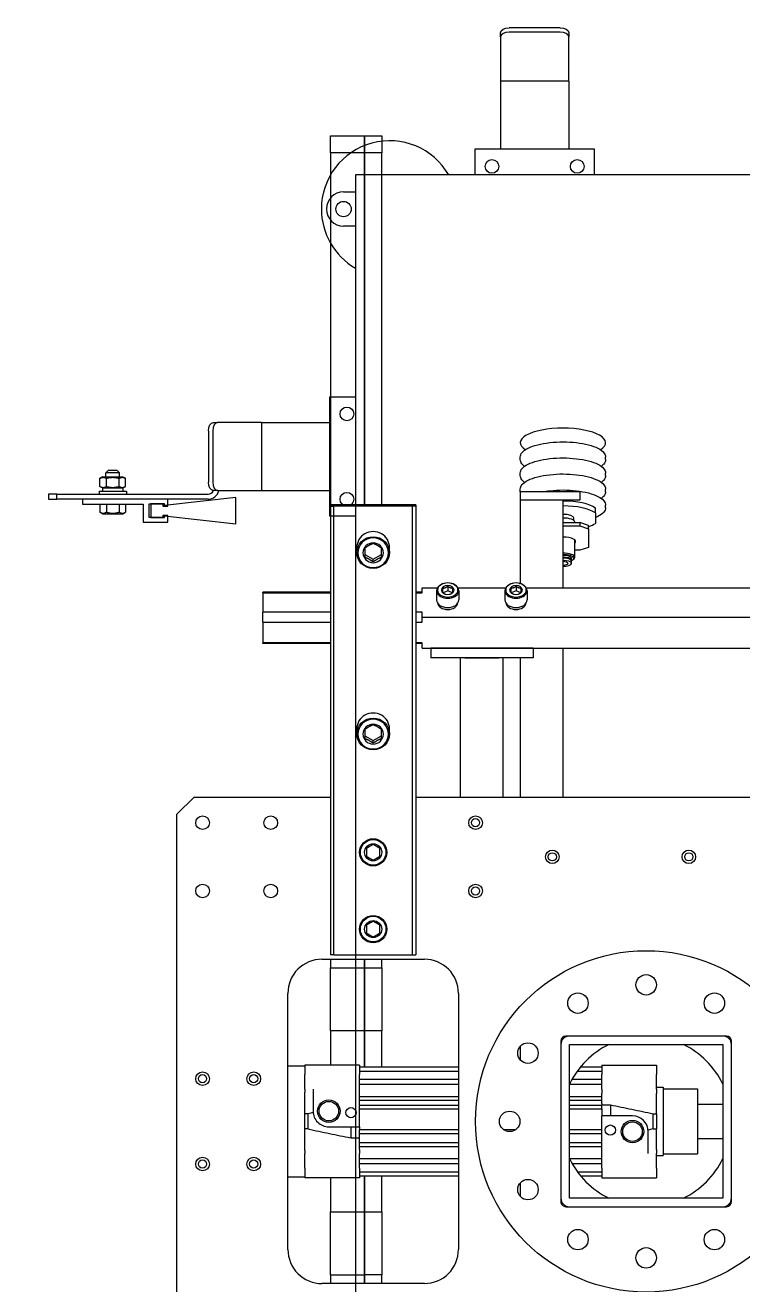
# Model space of a CAD drawing. Header units: millimetres. Extents: x -383313 to -161684, y -117025 to 99224.
# Drawn here: x -327621 to -327200, y 33300 to 34038 of the extents above; entities that cross this region are included whole.
import ezdxf

# ---------------------------------------------------------------- set-up
doc = ezdxf.new("R2010")
doc.units = ezdxf.units.MM
doc.header["$MEASUREMENT"] = 0
for name, color, linetype in [('PV-5D2C5', 7, 'Continuous'), ('PV-6C3', 7, 'Continuous'), ('Робот', 30, 'Continuous')]:
    doc.layers.add(name, color=color, linetype=linetype)

# ---------------------------------------------------------------- blocks, each defined once
blk = doc.blocks.new('A$C26c17928')
at = {"layer": 'PV-5D2C5'}
for p, q in [((-277.33, -141.29), (-277.33, 106.5)), ((-190, -145), (-190, 106.5)), ((-295.45, -141.29), (-295.45, 98)), ((-312.67, -80.29), (-312.67, 54.5)), ((-50, 37), (-50, -57)), ((47, 40), (-47, 40)), ((45, 40), (-45, 40)), ((50, -57), (50, 37)), ((-50, 35), (-50, -55)), ((-45, -55), (-45, 35)), ((-45, 35), (45, 35)), ((-10, 20), (-10, 35)), ((10, 20), (10, 35)), ((45, 35), (45, -55)), ((50, -55), (50, 35)), ((-19, 20), (19, 20)), ((-19, 0), (-19, 20)), ((19, 0), (19, 20)), ((-20, 0), (20, 0)), ((-20, -4), (-20, 0)), ((20, -4), (20, 0)), ((-33, -4), (-32.42, -4)), ((-33, -36), (-33, -4)), ((-32.42, -4), (-29.33, -4)), ((-29.33, -4), (-27.4, -4)), ((-18.89, -4), (-27.4, -4)), ((-18.89, -4), (-16.42, -4)), ((-4.45, -4), (-16.42, -4)), ((-4.45, -4), (4.45, -4)), ((-4.45, -5.93), (-4.45, -4)), ((4.45, -5.93), (-4.45, -5.93)), ((16.42, -4), (4.45, -4)), ((4.45, -5.93), (4.45, -4)), ((16.42, -4), (18.89, -4)), ((27.4, -4), (18.89, -4)), ((27.4, -4), (29.33, -4)), ((29.33, -4), (32.42, -4)), ((32.42, -4), (33, -4)), ((33, -36), (33, -4)), ((18.89, -8.79), (6, -8.79)), ((-3.21, -18), (-3.21, -36)), ((-387.74, -33.79), (-389.25, -33.79)), ((-378.35, -33.79), (-379.85, -33.79)), ((-368.95, -33.79), (-370.45, -33.79)), ((-359.55, -33.79), (-361.06, -33.79)), ((-33, -36), (-32.42, -36)), ((-32.42, -36), (-29.33, -36)), ((-32, -48.42), (-32, -36)), ((-29.5, -50.37), (-29.5, -36)), ((-29.33, -36), (-27.4, -36)), ((-18.89, -36), (-27.4, -36)), ((-24.75, -53.44), (-24.75, -36)), ((-21.75, -55), (-21.75, -36)), ((-18.89, -36), (-16.42, -36)), ((-14.62, -36), (-16.42, -36)), ((-12.5, -36), (-14.62, -36)), ((-14.62, -55), (-14.62, -36)), ((-10.48, -36), (-12.5, -36)), ((-12.5, -55), (-12.5, -36)), ((-10.48, -36), (-9.5, -36)), ((-9.66, -36), (-9.66, -31)), ((-9.66, -31), (-3.21, -31)), ((-7.38, -36), (-9.5, -36)), ((-9.5, -55), (-9.5, -36)), ((-7.38, -36), (-3.21, -36)), ((-7.38, -55), (-7.38, -36)), ((27.4, -36), (-3.21, -36)), ((4.7, -55), (4.7, -36)), ((7.05, -55), (7.05, -36)), ((12.35, -55), (12.35, -36)), ((14.7, -55), (14.7, -36)), ((21.75, -55), (21.75, -36)), ((24.75, -53.44), (24.75, -36)), ((27.4, -36), (29.33, -36)), ((29.33, -36), (32.42, -36)), ((29.5, -50.37), (29.5, -36)), ((32, -48.42), (32, -36)), ((32.42, -36), (33, -36)), ((-377.08, -41.99), (-377.07, -41.98)), ((-356.51, -39.79), (-359.32, -39.79)), ((-356.51, -39.79), (-350.39, -39.79)), ((-349.13, -43.79), (-350.84, -48.79)), ((-347.25, -43.79), (-349.13, -43.79)), ((-348.97, -48.79), (-347.25, -43.79)), ((-347.25, -43.79), (-336.34, -43.79)), ((-336.34, -43.79), (-334.63, -48.79)), ((-368.9, -48.79), (-368.9, -83.79)), ((-368.9, -48.79), (-363.9, -48.79)), ((-363.9, -48.79), (-363.9, -83.79)), ((-350.84, -48.79), (-348.97, -48.79)), ((-350.84, -58.79), (-350.84, -48.79)), ((-348.97, -58.79), (-348.97, -48.79)), ((-334.63, -48.79), (-334.63, -51.79)), ((-363.9, -58.79), (-312.67, -58.79)), ((-352.06, -52.34), (-353.45, -52.34)), ((-350.84, -51.79), (-351.13, -51.79)), ((-330.53, -51.79), (-340.68, -51.79)), ((-328.92, -53.84), (-329.95, -53.84)), ((-329.16, -52.84), (-329.66, -52.27)), ((-326.95, -53.84), (-328.36, -53.84)), ((-277.33, -58.79), (-190, -58.79)), ((45, -55), (-45, -55)), ((-47, -60), (47, -60)), ((-45, -60), (45, -60)), ((-377.08, -75.6), (-377.07, -75.61)), ((-310.94, -79.79), (-305.51, -79.79)), ((-277.33, -76.29), (-271.53, -76.29)), ((-277.33, -76.29), (-277.33, -136.29)), ((-271.53, -76.29), (-271.53, -136.29)), ((-387.74, -83.79), (-389.25, -83.79)), ((-378.35, -83.79), (-379.85, -83.79)), ((-368.95, -83.79), (-370.45, -83.79)), ((-368.9, -83.79), (-363.9, -83.79)), ((-363.9, -83.79), (-315.08, -83.79)), ((-315.24, -84.43), (-315.2, -84.27)), ((-315.24, -88.15), (-315.2, -88.31)), ((-313.49, -86.29), (-310.8, -86.29)), ((-309.7, -83.55), (-310.8, -86.29)), ((-310.8, -86.29), (-309.7, -89.03)), ((-271.53, -83.79), (-190, -83.79)), ((-43.96, -83.79), (-36.04, -83.79)), ((4.7, -93.73), (4.7, -86.27)), ((36.04, -83.79), (43.96, -83.79)), ((-312.67, -120.29), (-312.67, -92.29)), ((-310.94, -92.79), (-305.51, -92.79)), ((-190, -93.79), (-271.53, -93.79)), ((-271.53, -116.29), (-271.53, -96.29)), ((-315.24, -124.43), (-315.2, -124.27)), ((-310.94, -119.79), (-305.51, -119.79)), ((-309.7, -123.55), (-310.8, -126.29)), ((-190, -118.79), (-271.53, -118.79)), ((-75, -120), (75, -120)), ((-32, -178), (-32, -120)), ((-29.5, -178), (-29.5, -120)), ((-24.75, -178), (-24.75, -120)), ((-21.75, -178), (-21.75, -120)), ((-14.62, -178), (-14.62, -120)), ((-12.5, -178), (-12.5, -120)), ((-9.5, -178), (-9.5, -120)), ((-7.38, -178), (-7.38, -120)), ((4.7, -178), (4.7, -120)), ((7.05, -178), (7.05, -120)), ((12.35, -178), (12.35, -120)), ((14.7, -178), (14.7, -120)), ((21.75, -178), (21.75, -120)), ((24.75, -178), (24.75, -120)), ((29.5, -178), (29.5, -120)), ((32, -178), (32, -120)), ((-315.24, -128.15), (-315.2, -128.31)), ((-313.49, -126.29), (-310.8, -126.29)), ((-312.67, -141.29), (-312.67, -132.29)), ((-310.94, -132.79), (-305.51, -132.79)), ((-310.8, -126.29), (-309.7, -129.03)), ((-277.33, -136.29), (-271.53, -136.29)), ((-95, -200), (-95, -140)), ((95, -140), (95, -200)), ((-361.17, -145), (-360.39, -145)), ((-361.17, -145), (-361.17, -195)), ((-360.39, -145), (-357.62, -145)), ((-360.39, -145), (-360.39, -147)), ((-360.39, -145), (-360.39, -195)), ((-357.62, -147), (-360.39, -147)), ((-357.62, -145), (-346.11, -145)), ((-346.11, -147), (-357.62, -147)), ((-346.11, -145), (-105.8, -145)), ((-105.8, -147), (-346.11, -147)), ((-309.77, -141.29), (-312.67, -141.29)), ((-310, -141.29), (-310, -145)), ((-309.77, -145), (-309.77, -141.29)), ((-298.35, -141.29), (-298.35, -145)), ((-295.45, -141.29), (-298.35, -141.29)), ((-292.4, -141.29), (-295.45, -141.29)), ((-292.4, -145), (-292.4, -141.29)), ((-277.33, -141.29), (-280.38, -141.29)), ((-280.38, -141.29), (-280.38, -145)), ((-280, -141.29), (-280, -145)), ((-105.8, -145), (-97.64, -145)), ((-97.64, -147), (-105.8, -147)), ((-97.64, -147), (-97.64, -145)), ((-97.64, -193), (-97.64, -147)), ((-361.26, -151.18), (-361.26, -182.82)), ((-333.3, -160.4), (-336.25, -160.4)), ((-227.04, -160.4), (-229.99, -160.4)), ((-577.5, -165), (-567.5, -165)), ((-577.5, -175), (-577.5, -165)), ((-361.26, -165), (-567.5, -165)), ((-567.5, -165), (-567.5, -175)), ((-329.49, -170), (-332.17, -165.2)), ((-223.24, -170), (-225.92, -165.2)), ((-90, -165), (-95, -165)), ((-90, -165), (-53, -165)), ((-90, -175), (-90, -165)), ((-32, -165), (-53, -165)), ((-53, -165), (-53, -175)), ((53, -165), (32, -165)), ((53, -165), (90, -165)), ((53, -175), (53, -165)), ((95, -165), (90, -165)), ((90, -165), (90, -175)), ((-577.5, -175), (-567.5, -175)), ((-577.5, -195), (-577.5, -175)), ((-567.5, -175), (-577.5, -175)), ((-361.26, -175), (-567.5, -175)), ((-567.5, -175), (-567.5, -195)), ((-567.5, -175), (-361.26, -175)), ((-332.17, -174.8), (-329.49, -170)), ((-327.9, -170), (-329.49, -170)), ((-225.92, -174.8), (-223.24, -170)), ((-221.65, -170), (-223.24, -170)), ((-90, -175), (-95, -175)), ((-95, -175), (-90, -175)), ((-90, -175), (-53, -175)), ((-90, -195), (-90, -175)), ((-53, -175), (-90, -175)), ((-32, -175), (-53, -175)), ((-53, -175), (-53, -195)), ((-53, -175), (-32, -175)), ((53, -175), (32, -175)), ((32, -175), (53, -175)), ((53, -175), (90, -175)), ((53, -195), (53, -175)), ((90, -175), (53, -175)), ((95, -175), (90, -175)), ((90, -195), (90, -175)), ((90, -175), (95, -175)), ((-333.3, -179.6), (-336.25, -179.6)), ((-227.04, -179.6), (-229.99, -179.6)), ((-33, -178), (-33, -210)), ((-33, -178), (-32.42, -178)), ((-32.42, -178), (-29.33, -178)), ((-29.33, -178), (-27.4, -178)), ((3.21, -178), (-27.4, -178)), ((3.21, -196), (3.21, -178)), ((3.21, -178), (4.7, -178)), ((3.21, -183), (9.66, -183)), ((7.05, -178), (4.7, -178)), ((10.94, -178), (7.05, -178)), ((9.66, -183), (9.66, -178)), ((12.35, -178), (10.94, -178)), ((14.7, -178), (12.35, -178)), ((16.42, -178), (14.7, -178)), ((16.42, -178), (18.89, -178)), ((27.4, -178), (18.89, -178)), ((27.4, -178), (29.33, -178)), ((29.33, -178), (32.42, -178)), ((32.42, -178), (33, -178)), ((33, -178), (33, -210)), ((-567.5, -195), (-577.5, -195)), ((-567.5, -195), (-361.17, -195)), ((-361.17, -195), (-360.39, -195)), ((-357.62, -193), (-360.39, -193)), ((-360.39, -195), (-360.39, -193)), ((-360.39, -195), (-357.62, -195)), ((-346.11, -193), (-357.62, -193)), ((-357.62, -195), (-346.11, -195)), ((-105.8, -193), (-346.11, -193)), ((-346.11, -195), (-105.8, -195)), ((-310, -195), (-310, -234.62)), ((-309.77, -234.62), (-309.77, -195)), ((-298.35, -195), (-298.35, -234.62)), ((-292.4, -234.62), (-292.4, -195)), ((-280.38, -195), (-280.38, -234.62)), ((-280, -195), (-280, -234.62)), ((-190, -275), (-190, -195)), ((-97.64, -193), (-105.8, -193)), ((-105.8, -195), (-97.64, -195)), ((-97.64, -193), (-97.64, -195)), ((-95, -195), (-90, -195)), ((-53, -195), (-90, -195)), ((-53, -195), (-33, -195)), ((33, -195), (53, -195)), ((90, -195), (53, -195)), ((90, -195), (95, -195)), ((-18.89, -205.21), (-6, -205.21)), ((-33, -210), (-32.42, -210)), ((-32.5, -220), (-32.5, -210)), ((-32.42, -210), (-29.33, -210)), ((-29.33, -210), (-27.4, -210)), ((-18.89, -210), (-27.4, -210)), ((-18.89, -210), (-17.09, -210)), ((17.09, -210), (-17.09, -210)), ((-4.45, -208.07), (-4.45, -210)), ((4.45, -208.07), (-4.45, -208.07)), ((4.45, -208.07), (4.45, -210)), ((17.09, -210), (18.89, -210)), ((27.4, -210), (18.89, -210)), ((27.4, -210), (29.33, -210)), ((29.33, -210), (32.42, -210)), ((32.42, -210), (33, -210)), ((32.5, -220), (32.5, -210)), ((75, -220), (-75, -220)), ((-309.77, -234.62), (-310, -234.62)), ((-309.77, -234.62), (-298.35, -234.62)), ((-292.4, -234.62), (-298.35, -234.62)), ((-292.4, -234.62), (-280.38, -234.62)), ((-280, -234.62), (-280.38, -234.62)), ((-180, -285), (-190, -275)), ((180, -285), (-180, -285))]:
    blk.add_line(p, q, dxfattribs=at)
for centre, radius in [((0, -10), 100), ((-69.28, 30), 6), ((69.28, 30), 6), ((-155, 15), 4), ((-155, 15), 2.4), ((-80, -10), 6), ((80, -10), 6), ((6, -18), 6.58), ((6, -18), 5.72), ((5.1, -31), 3), ((-69.28, -50), 6), ((69.28, -50), 6), ((-155, -65), 4), ((-155, -65), 2.4), ((-40, -79.28), 6), ((40, -79.28), 6), ((0, -90), 6), ((-175, -110), 4), ((-175, -110), 2.4), ((-135, -110), 4), ((-135, -110), 2.4), ((-157.64, -170), 8), ((-112.64, -170), 8), ((-157.64, -170), 7.5), ((-157.64, -170), 5), ((-112.64, -170), 7.5), ((-112.64, -170), 5), ((-5.1, -183), 3), ((-6, -196), 6.58), ((-6, -196), 5.72), ((-175, -230), 4), ((-135, -230), 4), ((-25, -240), 4), ((25, -240), 4), ((-25, -240), 2.4), ((25, -240), 2.4), ((-175, -270), 4), ((-135, -270), 4), ((-25, -270), 4), ((-25, -270), 2.4), ((25, -270), 4), ((25, -270), 2.4)]:
    blk.add_circle(centre, radius, dxfattribs=at)
for centre, radius, start, end in [((-47, 37), 3, 90, 180), ((-45, 35), 5, 90, 180), ((45, 35), 5, 0, 90), ((47, 37), 3, 0, 90), ((0, -10), 50, 115.84193, 154.15807), ((0, -10), 50, 25.84193, 64.15807), ((6, -18), 9.21, 90, 180), ((0, -10), 50, 205.84193, 244.15807), ((0, -10), 50, 295.84193, 334.15807), ((-45, -55), 5, 180, 270), ((-47, -57), 3, 180, 270), ((45, -55), 5, 270, 0), ((47, -57), 3, 270, 0), ((-75, -140), 20, 90, 180), ((75, -140), 20, 0, 90), ((-6, -196), 9.21, 270, 0), ((-75, -200), 20, 180, 270), ((75, -200), 20, 270, 0)]:
    blk.add_arc(centre, radius, start, end, dxfattribs=at)
for centre, major_axis, ratio, start_param, end_param in [((-397.61, -58.79), (0, 25), 0.34202, -0.495637, 1.570796), ((-356.27, -58.79), (0, -21), 0.34202, -2.701617, -1.570796), ((-353.45, -58.79), (0, -21), 0.34202, -2.701617, -1.570796), ((-353.45, -58.79), (0, 21), 0.34202, -0.775193, -0.439976), ((-339.76, -58.79), (0, 7.5), 0.34202, -0.367208, 1.570796), ((-397.61, -58.79), (0, -25), 0.34202, -1.570796, 0.495637), ((-353.45, -58.79), (0, 6.45), 0.34202, 0, 1.570796), ((-351.13, -58.79), (0, 7), 0.34202, 0, 1.570796), ((-330.53, -58.79), (0, 7), 0.34202, 0, 1.570796), ((-329.95, -58.79), (0, 6.39), 0.34202, 0, 1.570796), ((-329.95, -58.79), (0, 4.95), 0.34202, 0, 1.570796), ((-328.92, -58.79), (0, 4.95), 0.34202, 0, 1.570796), ((-330.53, -58.79), (0, 7), 0.34202, -0.372527, 0), ((-328.36, -58.79), (0, 4.95), 0.34202, 0, 1.570796), ((-329.95, -58.79), (0, 6.39), 0.34202, -0.692725, 0), ((-328.92, -58.79), (0, 4.95), 0.34202, -0.167293, 0), ((-326.95, -58.79), (0, 4.95), 0.34202, 0, 1.570796), ((-326.95, -58.79), (0, 3), 0.34202, 0, 1.570796), ((-326.95, -58.79), (0, 4.95), 0.34202, -1.570796, 0), ((-326.95, -58.79), (0, 3), 0.34202, -1.570796, 0), ((-310.94, -86.29), (0, 6.5), 0.688988, -1.570796, 1.25525), ((-305.51, -86.29), (0, 6.5), 0.688988, -1.570796, 0), ((-304.06, -86.29), (0, -6), 0.688988, 0.072299, 3.069293), ((-310.94, -86.29), (0, -6.5), 0.688988, -1.25525, 1.570796), ((-305.51, -86.29), (0, -6.5), 0.688988, 0, 1.570796), ((-310.94, -126.29), (0, 6.5), 0.688988, -1.570796, 1.25525), ((-305.51, -126.29), (0, 6.5), 0.688988, -1.570796, 0), ((-304.06, -126.29), (0, -6), 0.688988, 0.072299, 3.069293), ((-310.94, -126.29), (0, -6.5), 0.688988, -1.25525, 1.570796), ((-305.51, -126.29), (0, -6.5), 0.688988, 0, 1.570796), ((-336.25, -170), (0, 9.6), 0.965926, 0, 3.141593), ((-333.3, -170), (0, -9.6), 0.965926, -4.712389, 1.570796), ((-229.99, -170), (0, 9.6), 0.965926, 0, 3.141593), ((-227.04, -170), (0, -9.6), 0.965926, -4.712389, 1.570796)]:
    blk.add_ellipse(centre, major_axis=major_axis, ratio=ratio, start_param=start_param, end_param=end_param, dxfattribs=at)
at = {"layer": 'PV-5D2C5', "extrusion": (0, 0, -1)}
for centre, major_axis, ratio, start_param, end_param in [((-311.31, -86.29), (0, 6), 0.688988, -4.712389, 1.570796), ((-311.31, -86.29), (0, 3.75), 0.688988, -1.570796, 4.712389), ((-311.31, -126.29), (0, 6), 0.688988, -4.712389, 1.570796), ((-311.31, -126.29), (0, 3.75), 0.688988, -1.570796, 4.712389), ((-333.14, -170), (0, 9), 0.965926, -4.712389, 1.570796), ((-226.89, -170), (0, 9), 0.965926, -4.712389, 1.570796), ((-333.14, -170), (0, -6), 0.965926, -1.570796, 4.712389), ((-226.89, -170), (0, -6), 0.965926, -1.570796, 4.712389)]:
    blk.add_ellipse(centre, major_axis=major_axis, ratio=ratio, start_param=start_param, end_param=end_param, dxfattribs=at)
at = {"layer": 'PV-5D2C5'}
for points, knots in [([(-9.66, -31), (-8.82, -26.81), (-7.97, -22.62), (-6.24, -14.27), (-5.36, -10.09), (-4.45, -5.93)], [0.00000021, 0.00000021, 0.00000021, 0.00000021, 0.01306475, 0.01306475, 0.02612928, 0.02612928, 0.02612928, 0.02612928]), ([(-389.25, -83.79), (-390.16, -83.79), (-391.06, -83.41), (-392.81, -81.95), (-393.67, -80.76), (-395.21, -77.67), (-395.89, -75.76), (-396.99, -71.44), (-397.42, -69.04), (-397.99, -63.98), (-398.13, -61.33), (-398.12, -56.03), (-397.97, -53.39), (-397.39, -48.36), (-396.96, -45.98), (-395.85, -41.72), (-395.18, -39.85), (-393.63, -36.76), (-392.76, -35.56), (-391, -34.15), (-390.13, -33.79), (-389.25, -33.79)], [1.570796, 1.570796, 1.570796, 1.570796, 1.849241, 1.849241, 2.17119, 2.17119, 2.499628, 2.499628, 2.823729, 2.823729, 3.14612, 3.14612, 3.46809, 3.46809, 3.790506, 3.790506, 4.114666, 4.114666, 4.443149, 4.443149, 4.712389, 4.712389, 4.712389, 4.712389]), ([(-379.85, -83.79), (-380.76, -83.79), (-381.66, -83.41), (-383.42, -81.95), (-384.27, -80.76), (-385.81, -77.67), (-386.49, -75.76), (-387.6, -71.44), (-388.02, -69.04), (-388.59, -63.98), (-388.74, -61.33), (-388.73, -56.03), (-388.58, -53.39), (-387.99, -48.36), (-387.56, -45.98), (-386.46, -41.72), (-385.78, -39.85), (-384.23, -36.76), (-383.36, -35.56), (-381.6, -34.15), (-380.73, -33.79), (-379.85, -33.79)], [1.570796, 1.570796, 1.570796, 1.570796, 1.849241, 1.849241, 2.17119, 2.17119, 2.499628, 2.499628, 2.823729, 2.823729, 3.14612, 3.14612, 3.46809, 3.46809, 3.790506, 3.790506, 4.114666, 4.114666, 4.443149, 4.443149, 4.712389, 4.712389, 4.712389, 4.712389]), ([(-387.74, -33.79), (-386.83, -33.79), (-385.94, -34.17), (-384.66, -35.24), (-384.22, -35.72), (-383.8, -36.29)], [4.712389, 4.712389, 4.712389, 4.712389, 4.9908341, 4.9908341, 5.1489982, 5.1489982, 5.1489982, 5.1489982]), ([(-370.45, -83.79), (-371.37, -83.79), (-372.26, -83.41), (-374.02, -81.95), (-374.87, -80.76), (-376.41, -77.67), (-377.09, -75.76), (-378.2, -71.44), (-378.63, -69.04), (-379.19, -63.98), (-379.34, -61.33), (-379.33, -56.03), (-379.18, -53.39), (-378.6, -48.36), (-378.17, -45.98), (-377.06, -41.72), (-376.39, -39.85), (-374.84, -36.76), (-373.96, -35.56), (-372.21, -34.15), (-371.34, -33.79), (-370.45, -33.79)], [1.570796, 1.570796, 1.570796, 1.570796, 1.849241, 1.849241, 2.17119, 2.17119, 2.499628, 2.499628, 2.823729, 2.823729, 3.14612, 3.14612, 3.46809, 3.46809, 3.790506, 3.790506, 4.114666, 4.114666, 4.443149, 4.443149, 4.712389, 4.712389, 4.712389, 4.712389]), ([(-378.35, -33.79), (-377.43, -33.79), (-376.54, -34.17), (-375.26, -35.24), (-374.82, -35.72), (-374.4, -36.29)], [4.712389, 4.712389, 4.712389, 4.712389, 4.9908341, 4.9908341, 5.1489982, 5.1489982, 5.1489982, 5.1489982]), ([(-368.9, -70.66), (-369.15, -69.33), (-369.35, -67.94), (-369.8, -63.98), (-369.94, -61.33), (-369.93, -56.03), (-369.78, -53.39), (-369.2, -48.36), (-368.77, -45.98), (-367.66, -41.72), (-366.99, -39.85), (-365.44, -36.76), (-364.57, -35.56), (-362.81, -34.15), (-361.94, -33.79), (-361.06, -33.79)], [2.640127, 2.640127, 2.640127, 2.640127, 2.823729, 2.823729, 3.14612, 3.14612, 3.46809, 3.46809, 3.790506, 3.790506, 4.114666, 4.114666, 4.443149, 4.443149, 4.712389, 4.712389, 4.712389, 4.712389]), ([(-368.95, -33.79), (-368.04, -33.79), (-367.14, -34.17), (-365.86, -35.24), (-365.42, -35.72), (-365, -36.29)], [4.712389, 4.712389, 4.712389, 4.712389, 4.9908341, 4.9908341, 5.1489982, 5.1489982, 5.1489982, 5.1489982]), ([(-359.55, -33.79), (-358.64, -33.79), (-357.74, -34.17), (-355.99, -35.64), (-355.14, -36.83), (-354.15, -38.8), (-353.93, -39.28), (-353.72, -39.79)], [4.712389, 4.712389, 4.712389, 4.712389, 4.9908341, 4.9908341, 5.3127826, 5.3127826, 5.4078304, 5.4078304, 5.4078304, 5.4078304]), ([(-383.8, -81.29), (-384.24, -81.9), (-384.71, -82.4), (-385.99, -83.44), (-386.86, -83.79), (-387.74, -83.79)], [7.4173724, 7.4173724, 7.4173724, 7.4173724, 7.5847421, 7.5847421, 7.8539816, 7.8539816, 7.8539816, 7.8539816]), ([(-374.4, -81.29), (-374.85, -81.9), (-375.31, -82.4), (-376.6, -83.44), (-377.46, -83.79), (-378.35, -83.79)], [7.4173724, 7.4173724, 7.4173724, 7.4173724, 7.5847421, 7.5847421, 7.8539816, 7.8539816, 7.8539816, 7.8539816]), ([(-361.17, -150.29), (-361.22, -150.55), (-361.25, -150.82), (-361.26, -151.39), (-361.24, -151.7), (-361.19, -152)], [0.00306113, 0.00306113, 0.00306113, 0.00306113, 0.004036551, 0.004036551, 0.005106091, 0.005106091, 0.005106091, 0.005106091]), ([(-361.19, -182), (-361.24, -182.3), (-361.26, -182.61), (-361.25, -183.18), (-361.22, -183.45), (-361.17, -183.71)], [0.00306113, 0.00306113, 0.00306113, 0.00306113, 0.004130671, 0.004130671, 0.005106091, 0.005106091, 0.005106091, 0.005106091]), ([(4.45, -208.07), (5.36, -203.91), (6.24, -199.73), (7.97, -191.38), (8.82, -187.19), (9.66, -183)], [0.00000096, 0.00000096, 0.00000096, 0.00000096, 0.0130655, 0.0130655, 0.02613004, 0.02613004, 0.02613004, 0.02613004])]:
    blk.add_open_spline(points, degree=3, knots=knots, dxfattribs=at)
for points in [[(4.45, -5.93), (4.66, -6.9), (4.87, -7.87), (5.08, -8.84)], [(-368.9, -83.79), (-368.91, -83.79), (-368.93, -83.79), (-368.95, -83.79)], [(-5.08, -205.16), (-4.87, -206.13), (-4.66, -207.1), (-4.45, -208.07)]]:
    blk.add_open_spline(points, degree=3, dxfattribs=at)
for points, weights in [([(-312.29, -83.29), (-312.26, -84.79), (-313.49, -86.29)], [1.04422863406, 1.20577136594, 1.04422863406]), ([(-313.49, -86.29), (-312.26, -87.79), (-312.29, -89.29)], [1.04422863406, 1.20577136594, 1.04422863406]), ([(-309.91, -83.29), (-310.47, -83.29), (-312.29, -83.29)], [1.04422863406, 1.20577136594, 1.04422863406]), ([(-308.83, -85.24), (-309.06, -84.33), (-309.91, -83.29)], [1.11661653884, 1.15102198319, 1.04422863406]), ([(-309.91, -89.29), (-309.06, -88.25), (-308.83, -87.34)], [1.04422863406, 1.1510219832, 1.11661653884]), ([(-312.29, -89.29), (-310.47, -89.29), (-309.91, -89.29)], [1.04422863406, 1.20577136594, 1.04422863406]), ([(-312.29, -123.29), (-312.26, -124.79), (-313.49, -126.29)], [1.04422863406, 1.20577136594, 1.04422863406]), ([(-309.91, -123.29), (-310.47, -123.29), (-312.29, -123.29)], [1.04422863406, 1.20577136594, 1.04422863406]), ([(-308.83, -125.24), (-309.06, -124.33), (-309.91, -123.29)], [1.11661653884, 1.15102198319, 1.04422863406]), ([(-313.49, -126.29), (-312.26, -127.79), (-312.29, -129.29)], [1.04422863406, 1.20577136594, 1.04422863406]), ([(-312.29, -129.29), (-310.47, -129.29), (-309.91, -129.29)], [1.04422863406, 1.20577136594, 1.04422863406]), ([(-309.91, -129.29), (-309.06, -128.25), (-308.83, -127.34)], [1.04422863406, 1.1510219832, 1.11661653884]), ([(-335.94, -165.2), (-337.63, -167.6), (-338.61, -170)], [1.04422863406, 1.20577136594, 1.04422863406]), ([(-330.58, -165.2), (-333.62, -165.2), (-335.94, -165.2)], [1.04422863406, 1.20577136594, 1.04422863406]), ([(-327.9, -170), (-329.6, -167.6), (-330.58, -165.2)], [1.04422863406, 1.20577136594, 1.04422863406]), ([(-229.68, -165.2), (-231.38, -167.6), (-232.36, -170)], [1.04422863406, 1.20577136594, 1.04422863406]), ([(-224.33, -165.2), (-227.37, -165.2), (-229.68, -165.2)], [1.04422863406, 1.20577136594, 1.04422863406]), ([(-221.65, -170), (-223.35, -167.6), (-224.33, -165.2)], [1.04422863406, 1.20577136594, 1.04422863406]), ([(-159.95, -166), (-161.11, -168), (-162.26, -170)], [1.04422863406, 1.20577136594, 1.04422863406]), ([(-155.34, -166), (-157.64, -166), (-159.95, -166)], [1.04422863406, 1.20577136594, 1.04422863406]), ([(-153.03, -170), (-154.18, -168), (-155.34, -166)], [1.04422863406, 1.20577136594, 1.04422863406]), ([(-114.95, -166), (-116.11, -168), (-117.26, -170)], [1.04422863406, 1.20577136594, 1.04422863406]), ([(-110.34, -166), (-112.64, -166), (-114.95, -166)], [1.04422863406, 1.20577136594, 1.04422863406]), ([(-108.03, -170), (-109.18, -168), (-110.34, -166)], [1.04422863406, 1.20577136594, 1.04422863406]), ([(-338.61, -170), (-337.63, -172.4), (-335.94, -174.8)], [1.04422863406, 1.20577136594, 1.04422863406]), ([(-335.94, -174.8), (-333.62, -174.8), (-330.58, -174.8)], [1.04422863406, 1.20577136594, 1.04422863406]), ([(-330.58, -174.8), (-329.6, -172.4), (-327.9, -170)], [1.04422863406, 1.20577136594, 1.04422863406]), ([(-232.36, -170), (-231.38, -172.4), (-229.68, -174.8)], [1.04422863406, 1.20577136594, 1.04422863406]), ([(-229.68, -174.8), (-227.37, -174.8), (-224.33, -174.8)], [1.04422863406, 1.20577136594, 1.04422863406]), ([(-224.33, -174.8), (-223.35, -172.4), (-221.65, -170)], [1.04422863406, 1.20577136594, 1.04422863406]), ([(-162.26, -170), (-161.11, -172), (-159.95, -174)], [1.04422863406, 1.20577136594, 1.04422863406]), ([(-159.95, -174), (-157.64, -174), (-155.34, -174)], [1.04422863406, 1.20577136594, 1.04422863406]), ([(-155.34, -174), (-154.18, -172), (-153.03, -170)], [1.04422863406, 1.20577136594, 1.04422863406]), ([(-117.26, -170), (-116.11, -172), (-114.95, -174)], [1.04422863406, 1.20577136594, 1.04422863406]), ([(-114.95, -174), (-112.64, -174), (-110.34, -174)], [1.04422863406, 1.20577136594, 1.04422863406]), ([(-110.34, -174), (-109.18, -172), (-108.03, -170)], [1.04422863406, 1.20577136594, 1.04422863406])]:
    blk.add_rational_spline(points, weights, degree=2, dxfattribs=at)
blk = doc.blocks.new('Робот ABB IRB660_3.15 (сверху)')
at = {"layer": 'Робот'}
blk.add_circle((0, 0), 3150, dxfattribs=at)
blk = doc.blocks.new('*U174')
at = {"layer": 'PV-6C3'}
for p, q in [((-585.65, 3088.09), (-585.65, 3083.09)), ((-582.65, 3088.09), (-585.65, 3088.09)), ((-582.65, 3083.09), (-582.65, 3088.09)), ((-585.65, 3083.09), (-582.65, 3083.09)), ((-585.65, 3068.09), (-585.65, 3083.09)), ((-582.65, 3083.09), (-582.65, 2994.39)), ((-585.65, 3068.09), (-588.65, 3068.09)), ((-588.65, 3068.09), (-588.65, 3032.59)), ((-585.65, 3018.09), (-585.65, 3068.09)), ((-594.15, 3056.34), (-593.28, 3057.85)), ((-594.15, 3056.34), (-594.15, 3044.34)), ((-588.65, 3057.85), (-593.28, 3057.85)), ((-581.05, 3058.34), (-582.65, 3058.34)), ((-581.05, 3058.34), (-581.05, 3042.34)), ((-579.05, 3056.34), (-581.05, 3056.34)), ((-579.05, 3056.34), (-578.18, 3057.85)), ((-579.05, 3056.34), (-579.05, 3044.34)), ((-579.05, 3056.34), (-579.05, 3044.34)), ((-578.18, 3057.85), (-573.42, 3057.85)), ((-572.55, 3056.34), (-573.42, 3057.85)), ((-572.55, 3056.34), (-572.55, 3044.34)), ((-588.65, 3054.1), (-593.28, 3054.1)), ((-578.18, 3054.1), (-573.42, 3054.1)), ((-572.55, 3054.34), (-570.25, 3054.34)), ((-570.25, 3046.34), (-570.25, 3054.34)), ((-568.65, 3052.74), (-570.25, 3054.34)), ((-568.65, 3052.74), (-568.65, 3047.94)), ((-594.15, 3044.34), (-593.28, 3042.84)), ((-588.65, 3046.59), (-593.28, 3046.59)), ((-588.65, 3042.84), (-593.28, 3042.84)), ((-581.05, 3042.34), (-582.65, 3042.34)), ((-579.05, 3044.34), (-581.05, 3044.34)), ((-579.05, 3044.34), (-578.18, 3042.84)), ((-578.18, 3046.59), (-573.42, 3046.59)), ((-578.18, 3042.84), (-573.42, 3042.84)), ((-572.55, 3044.34), (-573.42, 3042.84)), ((-572.55, 3046.34), (-570.25, 3046.34)), ((-568.65, 3047.94), (-570.25, 3046.34)), ((-588.65, 3032.59), (-599.15, 3032.59)), ((-599.15, 3032.59), (-599.15, 3018.09)), ((-596.4, 3021.09), (-596.4, 3029.09)), ((-596.4, 3029.09), (-588.4, 3029.09)), ((-588.4, 3028.09), (-596.4, 3028.09)), ((-596.4, 3028.09), (-596.4, 3020.09)), ((-588.4, 3029.09), (-588.4, 3021.09)), ((-588.4, 3020.09), (-588.4, 3028.09)), ((-595.4, 3020.09), (-600.06, 2978.25)), ((-595.15, 3021.09), (-596.4, 3021.09)), ((-596.4, 3020.09), (-595.4, 3020.09)), ((-595.15, 3018.09), (-595.15, 3021.09)), ((-588.4, 3021.09), (-589.65, 3021.09)), ((-589.65, 3021.09), (-589.65, 3018.09)), ((-584.74, 2978.25), (-589.4, 3020.09)), ((-589.4, 3020.09), (-588.4, 3020.09)), ((-599.15, 3018.09), (-595.15, 3018.09)), ((-589.65, 3018.09), (-585.65, 3018.09)), ((-585.65, 2994.39), (-585.65, 3018.09)), ((-580.65, 2988.9), (-580.65, 2991.36)), ((-545.65, 2994.23), (-575.65, 2994.23)), ((-545.65, 2991.77), (-575.65, 2991.77)), ((-540.65, 2991.36), (-540.65, 2988.9)), ((-580.65, 2988.9), (-580.65, 2964.23)), ((-540.65, 2964.23), (-540.65, 2988.9)), ((-600.06, 2978.25), (-584.74, 2978.25)), ((-580.65, 2964.23), (-580.65, 2963.09)), ((-540.65, 2963.09), (-580.65, 2963.09)), ((-580.65, 2963.09), (-580.65, 2923.09)), ((-540.65, 2963.09), (-540.65, 2964.23)), ((-540.65, 2963.09), (-540.65, 2923.09)), ((-595.65, 2908.09), (-595.65, 2923.09)), ((-595.65, 2923.09), (-525.65, 2923.09)), ((-525.65, 2923.09), (-525.65, 2908.09)), ((-395.65, 2908.09), (-1495.65, 2908.09)), ((-425.65, 2908.09), (-425.65, 2915.09)), ((-405.65, 2915.09), (-405.65, 2908.09)), ((-395.65, 2218.09), (-395.65, 2908.09)), ((-380.65, 2838.09), (-395.65, 2838.09)), ((-380.65, 2768.09), (-380.65, 2838.09)), ((-340.65, 2823.09), (-380.65, 2823.09)), ((-339.51, 2823.09), (-340.65, 2823.09)), ((-340.65, 2783.09), (-340.65, 2823.09)), ((-314.84, 2823.09), (-339.51, 2823.09)), ((-314.84, 2823.09), (-312.38, 2823.09)), ((-311.97, 2788.09), (-311.97, 2818.09)), ((-309.51, 2788.09), (-309.51, 2818.09)), ((-340.65, 2783.09), (-380.65, 2783.09)), ((-340.65, 2783.09), (-339.51, 2783.09)), ((-339.51, 2783.09), (-314.84, 2783.09)), ((-312.38, 2783.09), (-314.84, 2783.09)), ((-395.65, 2768.09), (-380.65, 2768.09))]:
    blk.add_line(p, q, dxfattribs=at)
for centre, radius in [((-585.65, 2913.09), 4), ((-535.65, 2913.09), 4), ((-415.65, 2915.09), 4.5), ((-390.65, 2828.09), 4), ((-390.65, 2778.09), 4)]:
    blk.add_circle(centre, radius, dxfattribs=at)
for centre, radius, start, end in [((-579.35, 2994.39), 6.3, 180, 258.09151), ((-579.35, 2994.39), 3.3, 180, 246.80016), ((-415.65, 2888.09), 40, 90, 150), ((-415.65, 2915.09), 10, 0, 180), ((-415.65, 2888.09), 40, 300, 90)]:
    blk.add_arc(centre, radius, start, end, dxfattribs=at)
at = {"layer": 'PV-6C3', "extrusion": (0, 0, -1)}
for centre, major_axis, start_param, end_param in [((-575.65, 2991.36), (-5, 0), 0, 1.570796), ((-545.65, 2991.36), (5, 0), -1.570796, 0), ((-312.38, 2818.09), (0, 5), 0, 1.570796), ((-312.38, 2788.09), (0, -5), -1.570796, 0)]:
    blk.add_ellipse(centre, major_axis=major_axis, ratio=0.573576, start_param=start_param, end_param=end_param, dxfattribs=at)
at = {"layer": 'PV-6C3'}
for centre, major_axis, start_param, end_param in [((-575.65, 2988.9), (-5, 0), -1.570796, 0), ((-545.65, 2988.9), (5, 0), 0, 1.570796), ((-314.84, 2818.09), (0, 5), -1.570796, 0), ((-314.84, 2788.09), (0, -5), 0, 1.570796)]:
    blk.add_ellipse(centre, major_axis=major_axis, ratio=0.573576, start_param=start_param, end_param=end_param, dxfattribs=at)
for points in [[(-593.28, 3057.85), (-594.36, 3055.97), (-593.28, 3054.1)], [(-578.18, 3057.85), (-579.26, 3055.97), (-578.18, 3054.1)], [(-573.42, 3057.85), (-572.34, 3055.97), (-573.42, 3054.1)], [(-593.28, 3054.1), (-594.36, 3050.34), (-593.28, 3046.59)], [(-578.18, 3054.1), (-579.26, 3050.34), (-578.18, 3046.59)], [(-573.42, 3054.1), (-572.34, 3050.34), (-573.42, 3046.59)], [(-593.28, 3046.59), (-594.36, 3044.71), (-593.28, 3042.84)], [(-578.18, 3046.59), (-579.26, 3044.71), (-578.18, 3042.84)], [(-573.42, 3046.59), (-572.34, 3044.71), (-573.42, 3042.84)]]:
    blk.add_rational_spline(points, [1.2245094272, 1.41394169484, 1.2245094272], degree=2, dxfattribs=at)

msp = doc.modelspace()

# ---------------------------------------------------------------- block references
at = {"ltscale": 100, "rotation": 270}
msp.add_blockref('A$C26c17928', (-327246.62021, 33395.68522), dxfattribs=at)
at = {"layer": 'PV-6C3', "rotation": 90}
msp.add_blockref('*U174', (-324518.90475, 34345.89016), dxfattribs=at)
at = {"layer": 'Робот', "rotation": 180}
msp.add_blockref('Робот ABB IRB660_3.15 (сверху)', (-328754.07698, 33964.72651), dxfattribs=at)

doc.saveas('drawing.dxf')
